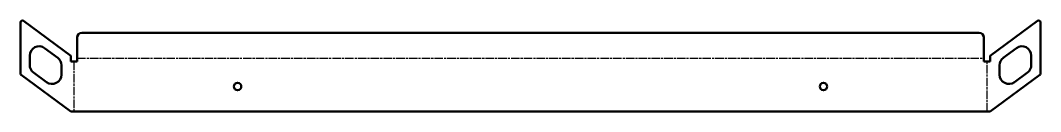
# Model space of a CAD drawing. Header units: inches. Extents: x 0 to 1094, y 0 to 98.
import ezdxf

# ---------------------------------------------------------------- set-up
doc = ezdxf.new("R2010")
doc.units = ezdxf.units.IN
doc.header["$MEASUREMENT"] = 0
doc.linetypes.add('Chain', pattern=[13.68, 9.12, -1.14, 2.28, -1.14])
doc.layers.add('Bend Centerline (ANSI)', color=7, linetype='Chain', lineweight=25)
doc.layers.add('Visible (ANSI)', color=7, linetype='Continuous', lineweight=50)

# ---------------------------------------------------------------- blocks, each defined once
blk = doc.blocks.new('SMT-V001-CFIBT001_Chapa Soporte Fibra Trasero _SMT-V001-CFIBT001 (Desplegada)')
at = {"layer": 'Bend Centerline (ANSI)'}
for p, q in [((-489.4, 5), (-489.4, -49)), ((-486, 8.4), (486, 8.4)), ((489.4, -49), (489.4, 5))]:
    blk.add_line(p, q, dxfattribs=at)
at = {"layer": 'Visible (ANSI)'}
for p, q in [((-546.8, -8), (-546.8, 47)), ((-543.6, 48.6), (-492.8, 11)), ((492.8, 11), (543.6, 48.6)), ((546.8, 47), (546.8, -8)), ((-481, 35.8), (481, 35.8)), ((-486, 5), (-486, 30.8)), ((486, 30.8), (486, 5)), ((-536.8, 1.1), (-536.8, 11.3)), ((-520.8, 19.3), (-506.8, 8.9)), ((-492.8, 5), (-492.8, 11)), ((492.8, 11), (492.8, 5)), ((506.8, 8.9), (520.8, 19.3)), ((536.8, 11.3), (536.8, 1.1)), ((-502.8, 0.9), (-502.8, -9.3)), ((-486, 5), (-492.8, 5)), ((492.8, 5), (486, 5)), ((502.8, -9.3), (502.8, 0.9)), ((-546, -9.6), (-492.8, -49)), ((-518.7, -17.3), (-532.7, -7)), ((492.8, -49), (546, -9.6)), ((532.7, -7), (518.7, -17.3)), ((492.8, -49), (-492.8, -49))]:
    blk.add_line(p, q, dxfattribs=at)
for centre in [(-314, -22), (314, -22)]:
    blk.add_circle(centre, 4, dxfattribs=at)
at = {"layer": 'Visible (ANSI)', "extrusion": (0, 0, -1)}
for centre, radius, start, end in [((544.8, 47), 2, 0, 126.5289), ((-544.8, 47), 2, 53.4711, 180), ((481, 30.8), 5, 0, 90), ((-481, 30.8), 5, 90, 180), ((544.8, -8), 2, 306.5289, 0), ((-544.8, -8), 2, 180, 233.4711)]:
    blk.add_arc(centre, radius, start, end, dxfattribs=at)
at = {"layer": 'Visible (ANSI)'}
for centre, start, end in [((-526.8, 11.3), 53.4711, 180), ((526.8, 11.3), 360, 126.5289), ((-526.8, 1.1), 180, 233.4711), ((-512.8, 0.9), 360, 53.4711), ((512.8, 0.9), 126.5289, 180), ((526.8, 1.1), 306.5289, 360), ((-512.8, -9.3), 233.4711, 360), ((512.8, -9.3), 180, 306.5289)]:
    blk.add_arc(centre, 10, start, end, dxfattribs=at)

msp = doc.modelspace()

# ---------------------------------------------------------------- block references
msp.add_blockref('SMT-V001-CFIBT001_Chapa Soporte Fibra Trasero _SMT-V001-CFIBT001 (Desplegada)', (546.8, 49))

doc.saveas('drawing.dxf')
